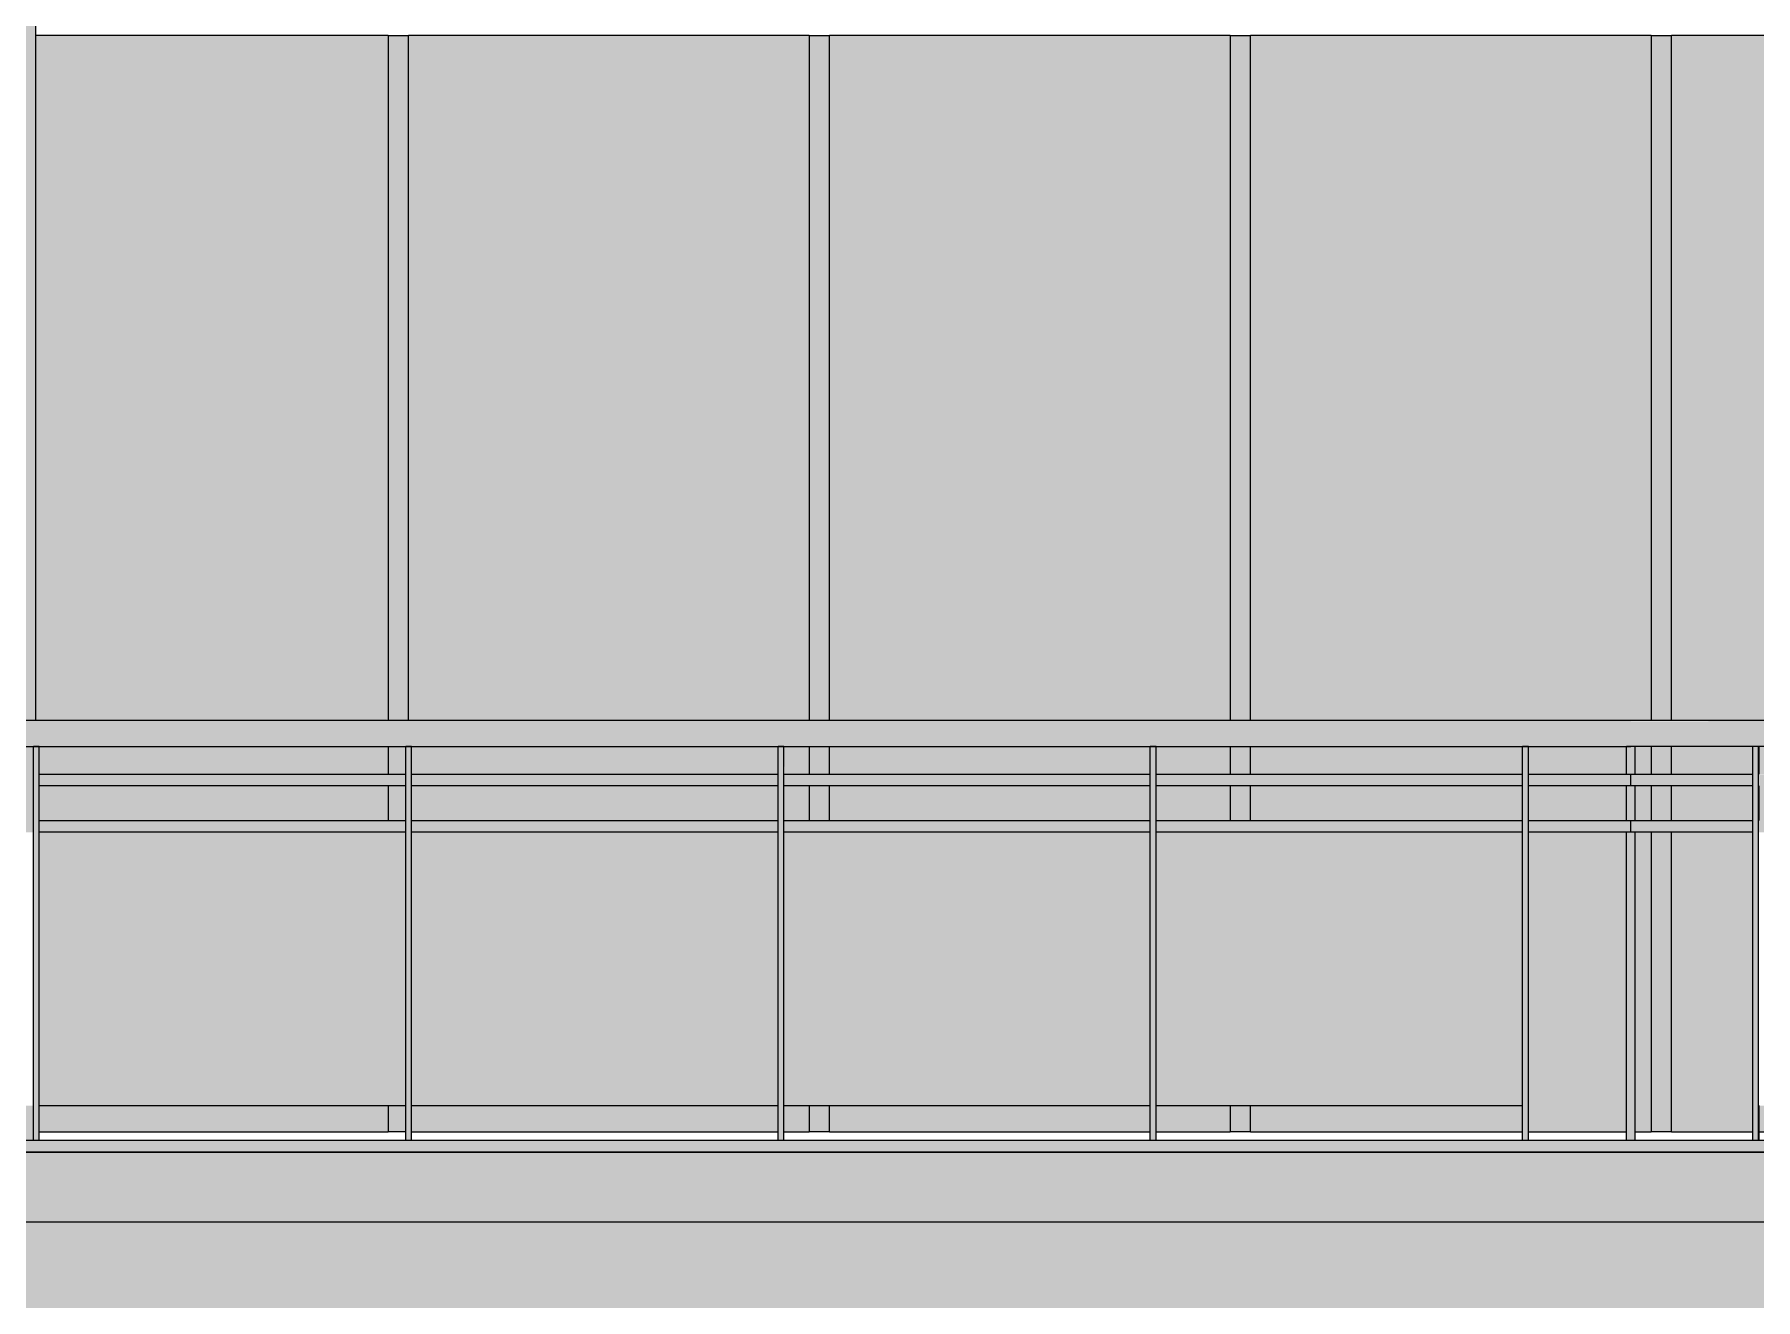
# Model space of a CAD drawing. Header units: inches. Extents: x 21380 to 98133, y -290 to 853.
# Drawn here: x 38169.7 to 38317.6, y -12.7 to 96.1 of the extents above; entities that cross this region are included whole.
import ezdxf

# ---------------------------------------------------------------- set-up
doc = ezdxf.new("R2010")
doc.units = ezdxf.units.IN
doc.header["$MEASUREMENT"] = 0
doc.linetypes.add('Grid Line 1_2_', pattern=[0.875, 0.5, -0.125, 0.125, -0.125])
for name, color, linetype, lineweight in [('A-FLOR', 192, 'Continuous', 9), ('A-FLOR-HRAL', 11, 'Continuous', 9), ('A-FLOR-LEVL', 51, 'Continuous', 9), ('A-FLOR-PATT', 8, 'Continuous', 25), ('A-GLAZ-CURT', 52, 'Continuous', 9), ('A-GLAZ-CWMG', 51, 'Continuous', 9), ('C-TOPO', 7, 'Continuous', 9), ('S-BEAM', 12, 'Continuous', 9)]:
    doc.layers.add(name, color=color, linetype=linetype, lineweight=lineweight)

# ---------------------------------------------------------------- blocks, each defined once
blk = doc.blocks.new('Struct_Xcel_Sports Complex_rvt-4-Building Section - East_West looking South')
at = {"layer": 'A-FLOR-PATT', "lineweight": 9}
h = blk.add_hatch(dxfattribs=at)
h.set_pattern_fill('FP_52', style=0, pattern_type=2)
h.set_pattern_definition([(50, (-87574.236, 98.42), (55.0854, -4.819842), [5.76, -63.36]), (355, (-87574.236, 98.42), (-10.65569, 57.76853), [4.608, -50.688]), (100.451, (-87569.645, 98.02), (44.429468, 52.94866), [4.895, -53.848]), (46.184, (-87574.236, 113.78), (81.96444, -12.71212), [8.64, -95.04]), (96.636, (-87567.406, 112.72), (71.7815, 74.81238), [7.343, -80.772]), (351.184, (-87574.24, 113.78), (71.78195, 74.81243), [6.912, -76.032]), (21, (-87566.556, 109.94), (45.84207, -30.92146), [5.76, -63.36]), (326, (-87566.556, 109.94), (18.687064, 55.691476), [4.608, -50.688]), (71.451, (-87562.736, 107.363), (64.52891, 24.77011), [4.895, -53.848]), (37.5, (-87574.236, 98.42), (0.9338946, 25.566816), [2.534, -47.539, 2.534, -48.922, -50.88]), (37.5, (-87574.236, 98.42), (0.9338946, 25.566816), [-101.53, 2.534, -48.346]), (7.5, (-87574.236, 98.42), (20.20404, 30.291303), [2.534, -26.803, 2.534, -46.387, -19.392]), (7.5, (-87574.236, 98.42), (20.20404, 30.291303), [-78.259, 2.534, -16.858]), (327.5, (-87591.362, 98.42), (40.9977845, -1.7324026), [2.534, -16.666, 2.534, -57.37, -79.488]), (327.5, (-87591.362, 98.42), (40.9977845, -1.7324026), [-79.104, 2.534, -76.954]), (317.5, (-87599.042, 98.42), (44.788883, 7.687839), [2.534, -22.426, 2.534, -37.248, -56.448]), (317.5, (-87599.042, 98.42), (44.788883, 7.687839), [-64.742, 2.534, -53.914])])
h.paths.add_polyline_path([(-26273.39, -6), (-22066.14, -6), (-22066.14, 0), (-26273.39, 0), (-26273.39, -1.7)], flags=0)
at = {"layer": 'A-FLOR', "color": 250, "lineweight": 25}
for p, q in [((-22066.14, 0), (-26273.39, 0)), ((-26273.39, -6), (-22066.14, -6))]:
    blk.add_line(p, q, dxfattribs=at)
blk = doc.blocks.new('Railing - 3_4_-939654-Building Section - East_West looking South')
at = {"layer": 'A-FLOR-HRAL'}
h = blk.add_hatch(color=256, dxfattribs=at)
h.paths.add_polyline_path([(-24243.02, 1), (-24243.02, 27.5), (-24243.77, 27.5), (-24243.77, 1)], flags=0)
h.paths.add_polyline_path([(-24243.39, 28.5), (-24243.02, 28.5), (-24243.02, 31.5), (-24243.77, 31.5), (-24243.77, 28.5)], flags=0)
h.paths.add_polyline_path([(-24243.02, 32.5), (-24243.02, 34.87), (-24243.77, 34.87), (-24243.77, 32.5), (-24243.39, 32.5)], flags=0)
for p, q in [((-24243.02, 34.87), (-24243.77, 34.87)), ((-24243.77, 32.5), (-24243.77, 34.87)), ((-24243.02, 32.5), (-24243.02, 34.87)), ((-24243.77, 28.5), (-24243.77, 31.5)), ((-24243.02, 28.5), (-24243.02, 31.5)), ((-24243.77, 1), (-24243.77, 27.5)), ((-24243.02, 1), (-24243.02, 27.5))]:
    blk.add_line(p, q, dxfattribs=at)
blk = doc.blocks.new('Railing - 2_ x 1_2_-V216-Building Section - East_West looking South')
at = {"layer": 'A-FLOR-HRAL'}
blk.add_hatch(color=256, dxfattribs=at).paths.add_polyline_path([(-24234.57, 1), (-24234.07, 1), (-24234.07, 34.87), (-24234.57, 34.87), (-24234.57, 17.83)], flags=0)
for p, q in [((-24234.07, 34.87), (-24234.57, 34.87)), ((-24234.57, 1), (-24234.57, 34.87)), ((-24234.07, 1), (-24234.07, 34.87))]:
    blk.add_line(p, q, dxfattribs=at)
blk = doc.blocks.new('Railing - 2_ 8_-V217-Building Section - East_West looking South')
at = {"layer": 'A-FLOR-HRAL'}
blk.add_hatch(color=256, dxfattribs=at).paths.add_polyline_path([(-24202.57, 4), (-24202.57, 27.5), (-24234.07, 27.5), (-24234.07, 4), (-24223.23, 4)], flags=0)
blk.add_line((-24234.07, 4), (-24202.57, 4), dxfattribs=at)
blk = doc.blocks.new('Railing - 2_ x 1_2_-V219-Building Section - East_West looking South')
at = {"layer": 'A-FLOR-HRAL'}
blk.add_hatch(color=256, dxfattribs=at).paths.add_polyline_path([(-23222.79, 1), (-23222.29, 1), (-23222.29, 34.87), (-23222.79, 34.87), (-23222.79, 17.83)], flags=0)
for p, q in [((-23222.29, 34.87), (-23222.79, 34.87)), ((-23222.79, 1), (-23222.79, 34.87)), ((-23222.23, 34.87), (-23222.29, 34.87)), ((-23222.29, 1), (-23222.29, 34.87)), ((-23222.23, 32.5), (-23222.23, 34.87)), ((-23222.23, 28.5), (-23222.23, 31.5)), ((-23222.23, 1), (-23222.23, 4))]:
    blk.add_line(p, q, dxfattribs=at)
blk = doc.blocks.new('Railing - Railing-939582-Building Section - East_West looking South')
at = {"layer": 'A-FLOR-HRAL'}
for points in [[(-23584.44, 36), (-23233.26, 36), (-23233.26, 37.12), (-23284.5, 37.11), (-23313.17, 37.12), (-23793.5, 37.12), (-23848.96, 37.12), (-23863.85, 37.11), (-23888.64, 37.12), (-23965.24, 37.11), (-23982.9, 37.12), (-24038.99, 37.11), (-24056.72, 37.1), (-24115.03, 37.12), (-24128.25, 37.11), (-24243.39, 37.12), (-24243.39, 36), (-23588.38, 36)], [(-23176.87, 36), (-23128.26, 36), (-23127.69, 36.52), (-23126.58, 36.83), (-23125.34, 37.02), (-23124.54, 37.12), (-23208.53, 37.12), (-23233.26, 37.03), (-23233.26, 36), (-23179.22, 36)], [(-24196.78, 34.87), (-24161.82, 34.88), (-23690.19, 34.87), (-23233.26, 34.93), (-23233.26, 36), (-24243.39, 36), (-24243.39, 34.88), (-24196.91, 34.88)], [(-23228.17, 34.87), (-23125.35, 34.98), (-23126.93, 35.24), (-23127.69, 35.48), (-23128.26, 36), (-23233.26, 36), (-23233.26, 34.88), (-23228.8, 34.88)]]:
    blk.add_hatch(color=256, dxfattribs=at).paths.add_polyline_path(points, flags=0)
h = blk.add_hatch(color=256, dxfattribs=at)
h.paths.add_polyline_path([(-23740.71, 31.5), (-23722.57, 31.5), (-23722.57, 32.5), (-23754.07, 32.48), (-23754.07, 31.5), (-23749.48, 31.5)], flags=0)
h.paths.add_polyline_path([(-24240.78, 31.5), (-24234.57, 31.5), (-24234.57, 32.5), (-24243.39, 32.48), (-24243.39, 31.5)], flags=0)
h.paths.add_polyline_path([(-23233.26, 31.5), (-23233.26, 32.5), (-23242.07, 32.48), (-23242.07, 31.5), (-23240.63, 31.5)], flags=0)
h.paths.add_polyline_path([(-24234.07, 31.5), (-24202.57, 31.5), (-24202.57, 32.5), (-24234.07, 32.48)], flags=0)
h.paths.add_polyline_path([(-23242.57, 31.5), (-23242.57, 32.5), (-23274.07, 32.48), (-23274.07, 31.5), (-23249.41, 31.5)], flags=0)
h.paths.add_polyline_path([(-24202.07, 31.5), (-24170.57, 31.5), (-24170.59, 32.5), (-24202.07, 32.48)], flags=0)
h.paths.add_polyline_path([(-23274.57, 31.5), (-23274.57, 32.5), (-23306.07, 32.48), (-23306.07, 31.5), (-23275.73, 31.5)], flags=0)
h.paths.add_polyline_path([(-24170.07, 31.5), (-24138.57, 31.5), (-24138.57, 32.5), (-24170.07, 32.48)], flags=0)
h.paths.add_polyline_path([(-24138.07, 31.5), (-24106.57, 31.5), (-24106.57, 32.5), (-24138.07, 32.48)], flags=0)
h.paths.add_polyline_path([(-23306.57, 31.5), (-23306.57, 32.5), (-23338.07, 32.48), (-23338.07, 31.5), (-23310.82, 31.5)], flags=0)
h.paths.add_polyline_path([(-24106.07, 31.5), (-24074.57, 31.5), (-24074.57, 32.5), (-24106.07, 32.48)], flags=0)
h.paths.add_polyline_path([(-23338.57, 31.5), (-23338.57, 32.5), (-23370.07, 32.48), (-23370.07, 31.5), (-23345.91, 31.5)], flags=0)
h.paths.add_polyline_path([(-24074.07, 31.5), (-24042.57, 31.5), (-24042.57, 32.5), (-24074.07, 32.48)], flags=0)
h.paths.add_polyline_path([(-24042.07, 31.5), (-24010.57, 31.5), (-24010.57, 32.5), (-24042.07, 32.48)], flags=0)
h.paths.add_polyline_path([(-23370.57, 31.5), (-23370.57, 32.5), (-23402.07, 32.48), (-23402.07, 31.5), (-23372.23, 31.5)], flags=0)
h.paths.add_polyline_path([(-24010.07, 31.5), (-23978.57, 31.5), (-23978.57, 32.5), (-24010.07, 32.48)], flags=0)
h.paths.add_polyline_path([(-23402.57, 31.5), (-23402.57, 32.5), (-23434.07, 32.48), (-23434.07, 31.5), (-23407.32, 31.5)], flags=0)
h.paths.add_polyline_path([(-23978.07, 31.5), (-23946.57, 31.5), (-23946.57, 32.5), (-23978.07, 32.48)], flags=0)
h.paths.add_polyline_path([(-23946.07, 31.5), (-23914.57, 31.5), (-23914.57, 32.5), (-23946.07, 32.48)], flags=0)
h.paths.add_polyline_path([(-23434.57, 31.5), (-23434.57, 32.5), (-23466.07, 32.48), (-23466.07, 31.5), (-23442.42, 31.5)], flags=0)
h.paths.add_polyline_path([(-23914.07, 31.5), (-23882.57, 31.5), (-23882.57, 32.5), (-23914.07, 32.48)], flags=0)
h.paths.add_polyline_path([(-23466.57, 31.5), (-23466.57, 32.5), (-23498.07, 32.48), (-23498.07, 31.5), (-23468.74, 31.5)], flags=0)
h.paths.add_polyline_path([(-23882.07, 31.5), (-23850.57, 31.5), (-23850.57, 32.5), (-23882.07, 32.48)], flags=0)
h.paths.add_polyline_path([(-23498.57, 31.5), (-23498.57, 32.5), (-23530.07, 32.48), (-23530.07, 31.5), (-23503.83, 31.5)], flags=0)
h.paths.add_polyline_path([(-23850.07, 31.5), (-23818.57, 31.5), (-23818.57, 32.5), (-23850.07, 32.48)], flags=0)
h.paths.add_polyline_path([(-23530.57, 31.5), (-23530.57, 32.5), (-23562.07, 32.48), (-23562.07, 31.5), (-23538.92, 31.5)], flags=0)
h.paths.add_polyline_path([(-23818.07, 31.5), (-23786.57, 31.5), (-23786.57, 32.5), (-23818.07, 32.48)], flags=0)
h.paths.add_polyline_path([(-23786.07, 31.5), (-23754.57, 31.5), (-23754.57, 32.5), (-23786.07, 32.48)], flags=0)
h.paths.add_polyline_path([(-23562.57, 31.5), (-23562.57, 32.5), (-23594.07, 32.48), (-23594.07, 31.5), (-23565.24, 31.5)], flags=0)
h.paths.add_polyline_path([(-23594.57, 31.5), (-23594.57, 32.5), (-23626.07, 32.48), (-23626.07, 31.5), (-23600.33, 31.5)], flags=0)
h.paths.add_polyline_path([(-23722.07, 31.5), (-23690.57, 31.5), (-23690.57, 32.5), (-23722.07, 32.48)], flags=0)
h.paths.add_polyline_path([(-23626.57, 31.5), (-23626.65, 32.5), (-23658.07, 32.48), (-23658.07, 31.5), (-23626.65, 31.5)], flags=0)
h.paths.add_polyline_path([(-23690.07, 31.5), (-23658.57, 31.5), (-23658.57, 32.5), (-23690.07, 32.48)], flags=0)
h = blk.add_hatch(color=256, dxfattribs=at)
h.paths.add_polyline_path([(-23179.22, 31.5), (-23159.5, 31.57), (-23159.5, 32.5), (-23190.43, 32.48), (-23190.43, 31.5), (-23184.49, 31.5)], flags=0)
h.paths.add_polyline_path([(-23231.86, 31.5), (-23222.79, 31.5), (-23222.79, 32.5), (-23233.26, 32.48), (-23233.26, 31.5)], flags=0)
h.paths.add_polyline_path([(-23124.9, 31.5), (-23124.9, 32.5), (-23127.99, 32.48), (-23127.99, 31.5), (-23126.58, 31.5)], flags=0)
h.paths.add_polyline_path([(-23222.28, 31.5), (-23190.98, 31.5), (-23190.98, 32.5), (-23222.28, 32.48), (-23222.28, 32.4)], flags=0)
h.paths.add_polyline_path([(-23128.6, 31.5), (-23128.6, 32.5), (-23158.91, 32.48), (-23158.91, 31.5), (-23135.36, 31.5)], flags=0)
h = blk.add_hatch(color=256, dxfattribs=at)
h.paths.add_polyline_path([(-24243.39, 27.5), (-24234.57, 27.5), (-24234.57, 28.5), (-24243.39, 28.5), (-24243.39, 27.6)], flags=0)
h.paths.add_polyline_path([(-23233.26, 27.5), (-23233.26, 28.5), (-23242.07, 28.5), (-23242.07, 27.5), (-23240.63, 27.5)], flags=0)
h.paths.add_polyline_path([(-24234.07, 27.5), (-24202.57, 27.5), (-24202.57, 28.5), (-24234.07, 28.5), (-24234.07, 27.6)], flags=0)
h.paths.add_polyline_path([(-24202.07, 27.5), (-24170.57, 27.5), (-24170.59, 28.5), (-24202.07, 28.5), (-24202.07, 27.6)], flags=0)
h.paths.add_polyline_path([(-23242.57, 27.5), (-23242.57, 28.5), (-23274.07, 28.5), (-23274.07, 27.5), (-23258.18, 27.5)], flags=0)
h.paths.add_polyline_path([(-24170.07, 27.5), (-24138.57, 27.5), (-24138.57, 28.5), (-24170.07, 28.5), (-24170.07, 27.6)], flags=0)
h.paths.add_polyline_path([(-24138.07, 27.5), (-24106.57, 27.5), (-24106.57, 28.5), (-24138.07, 28.5), (-24138.07, 27.6)], flags=0)
h.paths.add_polyline_path([(-23274.57, 27.5), (-23274.57, 28.5), (-23306.07, 28.5), (-23306.07, 27.5), (-23275.73, 27.5)], flags=0)
h.paths.add_polyline_path([(-24106.07, 27.5), (-24074.57, 27.5), (-24074.57, 28.5), (-24106.07, 28.5), (-24106.07, 27.6)], flags=0)
h.paths.add_polyline_path([(-24074.07, 27.5), (-24042.57, 27.5), (-24042.57, 28.5), (-24074.07, 28.5), (-24074.07, 27.6)], flags=0)
h.paths.add_polyline_path([(-23306.57, 27.5), (-23306.57, 28.5), (-23338.07, 28.5), (-23338.07, 27.5), (-23310.82, 27.5)], flags=0)
h.paths.add_polyline_path([(-24042.07, 27.5), (-24010.57, 27.5), (-24010.57, 28.5), (-24042.07, 28.5), (-24042.07, 27.6)], flags=0)
h.paths.add_polyline_path([(-24010.07, 27.5), (-23978.57, 27.5), (-23978.57, 28.5), (-24010.07, 28.5), (-24010.07, 27.6)], flags=0)
h.paths.add_polyline_path([(-23338.57, 27.5), (-23338.57, 28.5), (-23370.07, 28.5), (-23370.07, 27.5), (-23345.91, 27.5)], flags=0)
h.paths.add_polyline_path([(-23978.07, 27.5), (-23946.57, 27.5), (-23946.57, 28.5), (-23978.07, 28.5), (-23978.07, 27.6)], flags=0)
h.paths.add_polyline_path([(-23946.07, 27.5), (-23914.57, 27.5), (-23914.57, 28.5), (-23946.07, 28.5), (-23946.07, 27.6)], flags=0)
h.paths.add_polyline_path([(-23370.57, 27.5), (-23370.57, 28.5), (-23402.07, 28.5), (-23402.07, 27.5), (-23381, 27.5)], flags=0)
h.paths.add_polyline_path([(-23914.07, 27.5), (-23882.57, 27.5), (-23882.57, 28.5), (-23914.07, 28.5), (-23914.07, 27.6)], flags=0)
h.paths.add_polyline_path([(-23882.07, 27.5), (-23850.57, 27.5), (-23850.57, 28.5), (-23882.07, 28.5), (-23882.07, 27.6)], flags=0)
h.paths.add_polyline_path([(-23402.57, 27.5), (-23402.57, 28.5), (-23434.07, 28.5), (-23434.07, 27.5), (-23416.1, 27.5)], flags=0)
h.paths.add_polyline_path([(-23850.07, 27.5), (-23818.57, 27.5), (-23818.57, 28.5), (-23850.07, 28.5), (-23850.07, 27.6)], flags=0)
h.paths.add_polyline_path([(-23818.07, 27.5), (-23786.57, 27.5), (-23786.57, 28.5), (-23818.07, 28.5), (-23818.07, 27.6)], flags=0)
h.paths.add_polyline_path([(-23434.57, 27.5), (-23434.57, 28.5), (-23466.07, 28.5), (-23466.07, 27.5), (-23451.19, 27.5)], flags=0)
h.paths.add_polyline_path([(-23786.07, 27.5), (-23754.57, 27.5), (-23754.57, 28.5), (-23786.07, 28.5), (-23786.07, 27.6)], flags=0)
h.paths.add_polyline_path([(-23754.07, 27.5), (-23722.57, 27.5), (-23722.57, 28.5), (-23754.07, 28.5), (-23754.07, 27.6)], flags=0)
h.paths.add_polyline_path([(-23466.57, 27.5), (-23466.57, 28.5), (-23498.07, 28.5), (-23498.07, 27.5), (-23468.74, 27.5)], flags=0)
h.paths.add_polyline_path([(-23722.07, 27.5), (-23690.57, 27.5), (-23690.57, 28.5), (-23722.07, 28.5), (-23722.07, 27.6)], flags=0)
h.paths.add_polyline_path([(-23690.07, 27.5), (-23658.57, 27.5), (-23658.57, 28.5), (-23690.07, 28.5), (-23690.07, 27.6)], flags=0)
h.paths.add_polyline_path([(-23498.57, 27.5), (-23498.57, 28.5), (-23530.07, 28.5), (-23530.07, 27.5), (-23503.83, 27.5)], flags=0)
h.paths.add_polyline_path([(-23658.07, 27.5), (-23626.57, 27.5), (-23626.65, 28.5), (-23658.07, 28.5), (-23658.07, 27.6)], flags=0)
h.paths.add_polyline_path([(-23530.57, 27.5), (-23530.57, 28.5), (-23562.07, 28.5), (-23562.07, 27.5), (-23538.92, 27.5)], flags=0)
h.paths.add_polyline_path([(-23626.07, 27.5), (-23594.57, 27.5), (-23594.57, 28.5), (-23626.07, 28.5), (-23626.07, 27.6)], flags=0)
h.paths.add_polyline_path([(-23594.07, 27.5), (-23562.57, 27.5), (-23562.57, 28.5), (-23594.07, 28.5), (-23594.07, 27.6)], flags=0)
h = blk.add_hatch(color=256, dxfattribs=at)
h.paths.add_polyline_path([(-23233.26, 27.5), (-23222.79, 27.5), (-23222.79, 28.5), (-23233.26, 28.5), (-23233.26, 27.6)], flags=0)
h.paths.add_polyline_path([(-23160.38, 27.5), (-23159.5, 27.57), (-23159.5, 28.5), (-23190.43, 28.5), (-23190.43, 27.5), (-23170.45, 27.5)], flags=0)
h.paths.add_polyline_path([(-23222.28, 27.5), (-23190.98, 27.5), (-23190.98, 28.5), (-23222.28, 28.5), (-23222.28, 27.6)], flags=0)
h.paths.add_polyline_path([(-23158.91, 27.5), (-23128.6, 27.5), (-23128.6, 28.5), (-23158.91, 28.5), (-23158.91, 27.6)], flags=0)
h.paths.add_polyline_path([(-23124.9, 27.5), (-23124.9, 28.5), (-23127.99, 28.5), (-23127.99, 27.5)], flags=0)
for p, q in [((-23233.26, 37.12), (-24243.39, 37.12)), ((-24243.39, 34.87), (-23233.26, 34.87)), ((-23370.07, 32.5), (-23338.57, 32.5)), ((-23338.57, 31.5), (-23370.07, 31.5)), ((-23338.07, 32.5), (-23306.57, 32.5)), ((-23306.57, 31.5), (-23338.07, 31.5)), ((-23306.07, 32.5), (-23274.57, 32.5)), ((-23274.57, 31.5), (-23306.07, 31.5)), ((-23274.07, 32.5), (-23242.57, 32.5)), ((-23242.57, 31.5), (-23274.07, 31.5)), ((-23242.07, 32.5), (-23233.26, 32.5)), ((-23233.26, 31.5), (-23242.07, 31.5)), ((-23233.26, 31.5), (-23233.26, 32.5)), ((-23233.26, 32.5), (-23222.79, 32.5)), ((-23222.79, 31.5), (-23233.26, 31.5)), ((-23370.07, 28.5), (-23338.57, 28.5)), ((-23338.07, 28.5), (-23306.57, 28.5)), ((-23306.07, 28.5), (-23274.57, 28.5)), ((-23274.07, 28.5), (-23242.57, 28.5)), ((-23242.07, 28.5), (-23233.26, 28.5)), ((-23233.26, 27.5), (-23233.26, 28.5)), ((-23233.26, 28.5), (-23222.79, 28.5)), ((-23338.57, 27.5), (-23370.07, 27.5)), ((-23306.57, 27.5), (-23338.07, 27.5)), ((-23274.57, 27.5), (-23306.07, 27.5)), ((-23242.57, 27.5), (-23274.07, 27.5)), ((-23233.26, 27.5), (-23242.07, 27.5)), ((-23222.79, 27.5), (-23233.26, 27.5))]:
    blk.add_line(p, q, dxfattribs=at)
at = {"layer": 'A-FLOR-HRAL', "flags": 128}
for points in [[(-23123.25, 37.12), (-23134.73, 37.12), (-23146.33, 37.12), (-23158.02, 37.12), (-23169.8, 37.12), (-23181.65, 37.12), (-23193.55, 37.12), (-23205.5, 37.12), (-23217.48, 37.12), (-23229.48, 37.12), (-23233.26, 37.12)], [(-23123.25, 34.87), (-23134.73, 34.87), (-23146.33, 34.87), (-23158.02, 34.87), (-23169.8, 34.87), (-23181.65, 34.87), (-23193.55, 34.87), (-23205.5, 34.87), (-23217.48, 34.87), (-23229.48, 34.87), (-23233.26, 34.87)]]:
    blk.add_lwpolyline(points, dxfattribs=at)
for name, p in [('Railing - 2_ x 1_2_-V216-Building Section - East_West looking South', (864, 0)), ('Railing - 2_ x 1_2_-V216-Building Section - East_West looking South', (896, 0)), ('Railing - 2_ x 1_2_-V216-Building Section - East_West looking South', (928, 0)), ('Railing - 2_ x 1_2_-V216-Building Section - East_West looking South', (960, 0)), ('Railing - 2_ x 1_2_-V216-Building Section - East_West looking South', (992, 0)), ('Railing - 3_4_-939654-Building Section - East_West looking South', (1010.13, 0)), ('Railing - 2_ x 1_2_-V219-Building Section - East_West looking South', (0, 0)), ('Railing - 2_ 8_-V217-Building Section - East_West looking South', (864, 0)), ('Railing - 2_ 8_-V217-Building Section - East_West looking South', (896, 0)), ('Railing - 2_ 8_-V217-Building Section - East_West looking South', (928, 0)), ('Railing - 2_ 8_-V217-Building Section - East_West looking South', (960, 0))]:
    blk.add_blockref(name, p)
blk = doc.blocks.new('columns and girder2 - one-V238-Building Section - East_West looking South')
at = {"layer": 'S-BEAM'}
h = blk.add_hatch(color=256, dxfattribs=at)
h.paths.add_polyline_path([(-23380.39, 1), (-23370.57, 1), (-23370.57, 4), (-23380.39, 4)], flags=0)
h.paths.add_polyline_path([(-23380.39, 28.5), (-23370.57, 28.5), (-23370.57, 31.5), (-23380.39, 31.5)], flags=0)
h.paths.add_polyline_path([(-23372.96, 32.5), (-23370.57, 32.5), (-23370.57, 34.87), (-23380.39, 34.88), (-23380.39, 32.5), (-23373.69, 32.5)], flags=0)
h.paths.add_polyline_path([(-23371.46, 37.11), (-23370.39, 37.12), (-23370.39, 154.5), (-23380.39, 154.5), (-23380.39, 37.12), (-23372.23, 37.11)], flags=0)
h.paths.add_polyline_path([(-23380.39, 186.5), (-23370.39, 186.5), (-23370.39, 292.37), (-23380.39, 292.37), (-23380.39, 193.61)], flags=0)
blk.add_line((-23370.39, 154.5), (-23370.39, 37.11), dxfattribs=at)
blk = doc.blocks.new('System Panel - Interior Glazing-V268-Building Section - East_West looking South')
at = {"layer": 'A-GLAZ-CURT'}
h = blk.add_hatch(color=256, dxfattribs=at)
h.paths.add_polyline_path([(-23370.07, 1.75), (-23340.08, 1.75), (-23340.08, 4), (-23370.07, 4)], flags=0)
h.paths.add_polyline_path([(-23370.07, 28.5), (-23340.08, 28.5), (-23340.08, 31.5), (-23370.07, 31.5)], flags=0)
h.paths.add_polyline_path([(-23355.58, 32.5), (-23340.08, 32.5), (-23340.08, 34.88), (-23370.07, 34.87), (-23370.07, 32.5), (-23355.96, 32.5)], flags=0)
h.paths.add_polyline_path([(-23368.41, 34.87), (-23368.41, 34.88), (-23367.55, 34.88)], flags=0)
h.paths.add_polyline_path([(-23348.14, 37.1), (-23345.91, 37.11), (-23340.08, 37.2), (-23340.08, 96), (-23370.39, 96), (-23370.39, 37.11), (-23348.28, 37.11)], flags=0)
for p, q in [((-23340.08, 96), (-23370.39, 96)), ((-23370.07, 1.75), (-23340.08, 1.75))]:
    blk.add_line(p, q, dxfattribs=at)
blk = doc.blocks.new('System Panel - Interior Glazing-V269-Building Section - East_West looking South')
at = {"layer": 'A-GLAZ-CURT'}
h = blk.add_hatch(color=256, dxfattribs=at)
h.paths.add_polyline_path([(-23306.57, 1.75), (-23306.57, 4), (-23338.07, 4), (-23338.07, 1.75), (-23310.82, 1.75)], flags=0)
h.paths.add_polyline_path([(-23303.89, 1.75), (-23303.89, 4), (-23306.07, 4), (-23306.07, 1.75)], flags=0)
h.paths.add_polyline_path([(-23337.14, 28.5), (-23306.57, 28.5), (-23306.57, 31.5), (-23338.07, 31.5), (-23338.07, 28.5)], flags=0)
h.paths.add_polyline_path([(-23306.07, 28.5), (-23303.89, 28.5), (-23303.89, 31.5), (-23306.07, 31.5)], flags=0)
h.paths.add_polyline_path([(-23303.89, 32.5), (-23303.89, 34.89), (-23338.07, 34.87), (-23338.07, 32.5), (-23306.57, 32.5), (-23306.57, 34.87), (-23306.07, 34.87), (-23305.99, 32.5), (-23304.99, 32.5)], flags=0)
h.paths.add_polyline_path([(-23305.24, 37.11), (-23303.89, 37.11), (-23303.89, 96), (-23338.33, 96), (-23338.33, 37.11), (-23305.29, 37.11)], flags=0)
for p, q in [((-23303.89, 96), (-23338.33, 96)), ((-23338.07, 1.75), (-23306.57, 1.75)), ((-23306.07, 1.75), (-23303.89, 1.75))]:
    blk.add_line(p, q, dxfattribs=at)
blk = doc.blocks.new('System Panel - Interior Glazing-V270-Building Section - East_West looking South')
at = {"layer": 'A-GLAZ-CURT'}
h = blk.add_hatch(color=256, dxfattribs=at)
h.paths.add_polyline_path([(-23302.14, 1.75), (-23274.57, 1.75), (-23274.57, 4), (-23302.14, 4)], flags=0)
h.paths.add_polyline_path([(-23267.7, 1.75), (-23267.7, 4), (-23274.07, 4), (-23274.07, 1.75)], flags=0)
h.paths.add_polyline_path([(-23302.14, 28.5), (-23274.57, 28.5), (-23274.57, 31.5), (-23302.14, 31.5)], flags=0)
h.paths.add_polyline_path([(-23274.07, 28.5), (-23267.7, 28.5), (-23267.7, 31.5), (-23274.07, 31.5)], flags=0)
h.paths.add_polyline_path([(-23272.71, 32.5), (-23267.7, 32.5), (-23267.7, 34.88), (-23302.14, 34.89), (-23302.14, 32.5), (-23274.57, 32.5), (-23274.57, 34.87), (-23274.07, 34.87), (-23274.07, 32.5), (-23272.79, 32.5)], flags=0)
h.paths.add_polyline_path([(-23285.9, 37.11), (-23267.7, 37.12), (-23267.7, 96), (-23302.14, 96), (-23302.14, 37.11), (-23287.54, 37.11)], flags=0)
for p, q in [((-23267.7, 96), (-23302.14, 96)), ((-23302.14, 1.75), (-23274.57, 1.75)), ((-23274.07, 1.75), (-23267.7, 1.75))]:
    blk.add_line(p, q, dxfattribs=at)
blk = doc.blocks.new('System Panel - Interior Glazing-V271-Building Section - East_West looking South')
at = {"layer": 'A-GLAZ-CURT'}
h = blk.add_hatch(color=256, dxfattribs=at)
h.paths.add_polyline_path([(-23242.07, 1.75), (-23233.63, 1.75), (-23233.63, 27.5), (-23242.07, 27.5), (-23242.07, 17.83)], flags=0)
h.paths.add_polyline_path([(-23231.52, 1.75), (-23231.52, 27.5), (-23232.88, 27.5), (-23232.88, 1.75)], flags=0)
h.paths.add_polyline_path([(-23265.95, 1.75), (-23242.57, 1.75), (-23242.57, 4), (-23265.95, 4)], flags=0)
h.paths.add_polyline_path([(-23242.57, 28.5), (-23242.57, 31.5), (-23265.95, 31.5), (-23265.95, 28.5), (-23249.41, 28.5)], flags=0)
h.paths.add_polyline_path([(-23231.52, 28.5), (-23231.52, 31.5), (-23232.88, 31.5), (-23232.88, 28.5), (-23231.86, 28.5)], flags=0)
h.paths.add_polyline_path([(-23240.63, 28.5), (-23233.63, 28.5), (-23233.63, 31.5), (-23242.07, 31.5), (-23242.07, 28.5)], flags=0)
h.paths.add_polyline_path([(-23237.15, 32.5), (-23233.63, 32.5), (-23233.63, 34.87), (-23232.88, 34.87), (-23232.88, 32.5), (-23231.52, 32.5), (-23231.52, 34.88), (-23265.95, 34.88), (-23265.95, 32.5), (-23242.57, 32.5), (-23242.57, 34.87), (-23242.07, 34.87), (-23242.07, 32.5), (-23237.15, 32.5)], flags=0)
h.paths.add_polyline_path([(-23261.89, 37.12), (-23231.52, 37.12), (-23231.52, 96), (-23265.95, 96), (-23265.95, 37.12), (-23262.8, 37.12)], flags=0)
for p, q in [((-23231.52, 96), (-23265.95, 96)), ((-23265.95, 1.75), (-23242.57, 1.75)), ((-23242.07, 1.75), (-23233.63, 1.75)), ((-23232.88, 1.75), (-23231.52, 1.75))]:
    blk.add_line(p, q, dxfattribs=at)
blk = doc.blocks.new('System Panel - Interior Glazing-V272-Building Section - East_West looking South')
at = {"layer": 'A-GLAZ-CURT'}
h = blk.add_hatch(color=256, dxfattribs=at)
h.paths.add_polyline_path([(-23229.77, 1.75), (-23222.79, 1.75), (-23222.79, 27.5), (-23229.77, 27.5), (-23229.77, 17.83)], flags=0)
h.paths.add_polyline_path([(-23195.33, 1.75), (-23195.33, 4), (-23222.23, 4), (-23222.23, 1.75), (-23205.54, 1.75)], flags=0)
h.paths.add_polyline_path([(-23221.03, 28.5), (-23195.33, 28.5), (-23195.33, 31.5), (-23222.23, 31.5), (-23222.23, 28.5)], flags=0)
h.paths.add_polyline_path([(-23222.79, 28.5), (-23222.79, 31.5), (-23229.77, 31.5), (-23229.77, 28.5), (-23223.09, 28.5)], flags=0)
h.paths.add_polyline_path([(-23214.31, 32.5), (-23195.33, 32.5), (-23195.33, 34.88), (-23229.77, 34.87), (-23229.77, 32.5), (-23222.79, 32.5), (-23222.79, 34.87), (-23222.23, 34.87), (-23222.23, 32.5), (-23216.92, 32.5)], flags=0)
h.paths.add_polyline_path([(-23212.06, 37.11), (-23195.33, 37.12), (-23195.33, 96), (-23229.77, 96), (-23229.77, 37.12), (-23213.29, 37.11)], flags=0)
for p, q in [((-23195.33, 96), (-23229.77, 96)), ((-23229.77, 1.75), (-23222.79, 1.75)), ((-23222.23, 1.75), (-23195.33, 1.75))]:
    blk.add_line(p, q, dxfattribs=at)
blk = doc.blocks.new('Rectangular Mullion - Interior 1_75_ x 4_5_-V304-Building Section - East_West looking South')
at = {"layer": 'A-GLAZ-CWMG'}
h = blk.add_hatch(color=256, dxfattribs=at)
h.paths.add_polyline_path([(-23340.08, 1.75), (-23338.57, 1.75), (-23338.57, 4), (-23340.08, 4)], flags=0)
h.paths.add_polyline_path([(-23340.08, 28.5), (-23338.57, 28.5), (-23338.57, 31.5), (-23340.08, 31.5)], flags=0)
h.paths.add_polyline_path([(-23340.08, 32.5), (-23338.57, 32.5), (-23338.57, 34.87), (-23340.08, 34.88)], flags=0)
h.paths.add_polyline_path([(-23338.33, 34.89), (-23338.33, 34.89), (-23338.57, 34.89)], flags=0)
h.paths.add_polyline_path([(-23338.33, 37.11), (-23338.33, 96), (-23340.08, 96), (-23340.08, 37.12), (-23338.57, 37.11)], flags=0)
for p, q in [((-23340.08, 96), (-23338.33, 96)), ((-23340.08, 96), (-23340.08, 37.12)), ((-23338.33, 37.11), (-23338.33, 96)), ((-23340.08, 34.9), (-23340.08, 32.5)), ((-23340.08, 31.5), (-23340.08, 28.5)), ((-23340.08, 4), (-23340.08, 1.75)), ((-23338.57, 1.75), (-23340.08, 1.75))]:
    blk.add_line(p, q, dxfattribs=at)
blk = doc.blocks.new('Rectangular Mullion - Interior 1_75_ x 4_5_-V305-Building Section - East_West looking South')
at = {"layer": 'A-GLAZ-CWMG'}
h = blk.add_hatch(color=256, dxfattribs=at)
h.paths.add_polyline_path([(-23302.14, 1.75), (-23302.14, 4), (-23303.89, 4), (-23303.89, 1.75)], flags=0)
h.paths.add_polyline_path([(-23302.14, 28.5), (-23302.14, 31.5), (-23303.89, 31.5), (-23303.89, 28.5)], flags=0)
h.paths.add_polyline_path([(-23302.14, 32.5), (-23302.14, 34.89), (-23303.89, 34.89), (-23303.89, 32.5)], flags=0)
h.paths.add_polyline_path([(-23303.89, 37.11), (-23302.14, 37.11), (-23302.14, 96), (-23303.89, 96), (-23303.89, 37.23)], flags=0)
for p, q in [((-23303.89, 96), (-23302.14, 96)), ((-23303.89, 96), (-23303.89, 37.11)), ((-23302.14, 37.11), (-23302.14, 96)), ((-23303.89, 34.9), (-23303.89, 32.5)), ((-23302.14, 32.5), (-23302.14, 34.89)), ((-23303.89, 31.5), (-23303.89, 28.5)), ((-23302.14, 28.5), (-23302.14, 31.5)), ((-23303.89, 4), (-23303.89, 1.75)), ((-23302.14, 1.75), (-23302.14, 4)), ((-23302.14, 1.75), (-23303.89, 1.75))]:
    blk.add_line(p, q, dxfattribs=at)
blk = doc.blocks.new('Rectangular Mullion - Interior 1_75_ x 4_5_-V306-Building Section - East_West looking South')
at = {"layer": 'A-GLAZ-CWMG'}
h = blk.add_hatch(color=256, dxfattribs=at)
h.paths.add_polyline_path([(-23265.95, 1.75), (-23265.95, 4), (-23267.7, 4), (-23267.7, 1.75)], flags=0)
h.paths.add_polyline_path([(-23267.7, 28.5), (-23265.95, 28.5), (-23265.95, 31.5), (-23267.7, 31.5)], flags=0)
h.paths.add_polyline_path([(-23266.95, 32.5), (-23265.95, 32.5), (-23265.95, 34.88), (-23267.7, 34.87), (-23267.7, 32.5), (-23267.17, 32.5)], flags=0)
h.paths.add_polyline_path([(-23265.95, 37.12), (-23265.95, 96), (-23267.7, 96), (-23267.7, 37.12), (-23266.28, 37.12)], flags=0)
for p, q in [((-23267.7, 96), (-23265.95, 96)), ((-23267.7, 96), (-23267.7, 37.12)), ((-23265.95, 37.12), (-23265.95, 96)), ((-23267.7, 34.89), (-23267.7, 32.5)), ((-23265.95, 32.5), (-23265.95, 34.89)), ((-23267.7, 31.5), (-23267.7, 28.5)), ((-23265.95, 28.5), (-23265.95, 31.5)), ((-23267.7, 4), (-23267.7, 1.75)), ((-23265.95, 1.75), (-23265.95, 4)), ((-23265.95, 1.75), (-23267.7, 1.75))]:
    blk.add_line(p, q, dxfattribs=at)
blk = doc.blocks.new('Rectangular Mullion - Interior 1_75_ x 4_5_-V307-Building Section - East_West looking South')
at = {"layer": 'A-GLAZ-CWMG'}
h = blk.add_hatch(color=256, dxfattribs=at)
h.paths.add_polyline_path([(-23231.52, 1.75), (-23229.77, 1.75), (-23229.77, 27.5), (-23231.52, 27.5), (-23231.52, 17.83)], flags=0)
h.paths.add_polyline_path([(-23229.77, 28.5), (-23229.77, 31.5), (-23231.52, 31.5), (-23231.52, 28.5)], flags=0)
h.paths.add_polyline_path([(-23231.52, 32.5), (-23229.77, 32.5), (-23229.77, 34.88), (-23231.52, 34.88)], flags=0)
h.paths.add_polyline_path([(-23231.52, 37.12), (-23229.77, 37.12), (-23229.77, 96), (-23231.52, 96), (-23231.52, 37.12)], flags=0)
for p, q in [((-23231.52, 96), (-23229.77, 96)), ((-23231.52, 96), (-23231.52, 37.12)), ((-23229.77, 37.12), (-23229.77, 96)), ((-23231.52, 34.89), (-23231.52, 32.5)), ((-23229.77, 32.5), (-23229.77, 34.88)), ((-23231.52, 31.5), (-23231.52, 28.5)), ((-23229.77, 28.5), (-23229.77, 31.5)), ((-23231.52, 27.5), (-23231.52, 1.75)), ((-23229.77, 1.75), (-23229.77, 27.5)), ((-23229.77, 1.75), (-23231.52, 1.75))]:
    blk.add_line(p, q, dxfattribs=at)

msp = doc.modelspace()

# ---------------------------------------------------------------- hatches: boundary and pattern name
at = {"layer": 'A-FLOR'}
msp.add_hatch(color=256, dxfattribs=at).paths.add_polyline_path([(37808.24, 0), (38416.92, 0), (38416.92, 1), (37186.77, 1), (37186.77, 0), (37773.14, 0)], flags=0)
at = {"layer": 'C-TOPO'}
h = msp.add_hatch(dxfattribs=at)
h.set_pattern_fill('FP_40', color=256, style=0, pattern_type=2)
h.set_pattern_definition([(0, (-87574.236, 98.42), (48, 48), [48, -48]), (0, (-87574.236, 116.42), (48, 48), [48, -48]), (0, (-87574.236, 134.42), (48, 48), [48, -48]), (90, (-87568.236, 140.42), (-48, 48), [48, -48]), (90, (-87550.236, 140.42), (-48, 48), [48, -48]), (90, (-87532.236, 140.42), (-48, 48), [48, -48])])
h.paths.add_polyline_path([(39527.78, -79.82), (39556.93, -79.82), (39556.93, 0), (39484.03, 0), (39484.03, -36), (39487.03, -36), (39487.03, -48), (39469.03, -48), (39469.03, -36), (39474.03, -36), (39474.03, -6), (35266.78, -6), (35266.78, -36), (35271.78, -36), (35271.78, -48), (35253.78, -48), (35253.78, -36), (35256.78, -36), (35256.78, 0), (35176.28, 0), (35176.28, -79.82), (39511.45, -79.82)], flags=0)

# ---------------------------------------------------------------- linework, layer by layer
at = {"layer": 'A-FLOR', "lineweight": 25}
for p, q in [((38416.92, 1), (37186.77, 1)), ((37186.77, 0), (38416.92, 0))]:
    msp.add_line(p, q, dxfattribs=at)
at = {"layer": 'A-FLOR-LEVL', "linetype": 'Grid Line 1_2_'}
msp.add_line((34982.85, 0), (39861.53, 0), dxfattribs=at)

# ---------------------------------------------------------------- block references
at = {"color": 90, "lineweight": 5}
msp.add_blockref('Struct_Xcel_Sports Complex_rvt-4-Building Section - East_West looking South', (61540.17, 0), dxfattribs=at)
at = {"layer": 'A-FLOR-HRAL'}
msp.add_blockref('Railing - Railing-939582-Building Section - East_West looking South', (61540.17, 0), dxfattribs=at)
at = {"layer": 'A-GLAZ-CURT'}
for name in ['System Panel - Interior Glazing-V268-Building Section - East_West looking South', 'System Panel - Interior Glazing-V269-Building Section - East_West looking South', 'System Panel - Interior Glazing-V270-Building Section - East_West looking South', 'System Panel - Interior Glazing-V271-Building Section - East_West looking South', 'System Panel - Interior Glazing-V272-Building Section - East_West looking South']:
    msp.add_blockref(name, (61540.17, 0), dxfattribs=at)
at = {"layer": 'A-GLAZ-CWMG'}
for name in ['Rectangular Mullion - Interior 1_75_ x 4_5_-V304-Building Section - East_West looking South', 'Rectangular Mullion - Interior 1_75_ x 4_5_-V305-Building Section - East_West looking South', 'Rectangular Mullion - Interior 1_75_ x 4_5_-V306-Building Section - East_West looking South', 'Rectangular Mullion - Interior 1_75_ x 4_5_-V307-Building Section - East_West looking South']:
    msp.add_blockref(name, (61540.17, 0), dxfattribs=at)
at = {"layer": 'S-BEAM'}
msp.add_blockref('columns and girder2 - one-V238-Building Section - East_West looking South', (61540.17, 0), dxfattribs=at)

doc.saveas('drawing.dxf')
